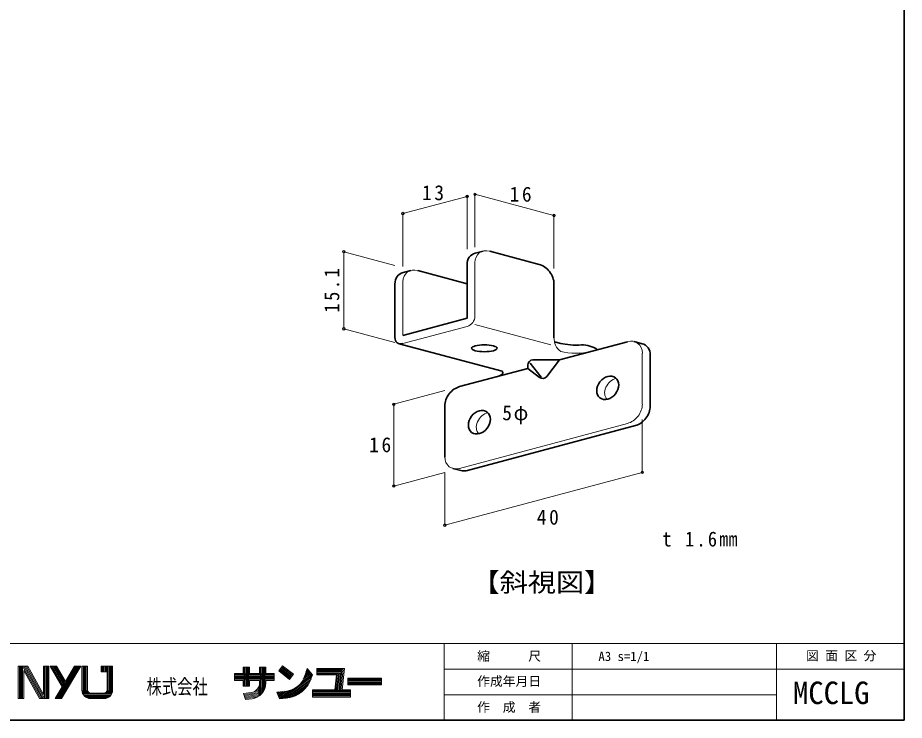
# Model space of a CAD drawing. Units: millimetres on the paper. Extents: x -195 to 1948, y -1412 to 138.
# Drawn here: x 21.3 to 194.8, y -137.5 to 0 of the extents above; entities that cross this region are included whole.
import ezdxf
from ezdxf.enums import TextEntityAlignment as Align

# ---------------------------------------------------------------- set-up
doc = ezdxf.new("R2010")
doc.units = ezdxf.units.MM
doc.header["$PDMODE"] = 32
doc.header["$PDSIZE"] = 0.5
for name, color, linetype, lineweight in [('0-1_本体', 7, 'Continuous', 35), ('0-8_寸法線', 4, 'Continuous', 18), ('F-0_図面枠', 4, 'Continuous', 18)]:
    doc.layers.add(name, color=color, linetype=linetype, lineweight=lineweight)
doc.layers.add('F-2_文字1', color=7, linetype='Continuous')
doc.layers.add('F-3_文字2', color=7, linetype='Continuous')
doc.styles.add('ＭＳ ゴシック', font='')
doc.styles.get('ＭＳ ゴシック').set_extended_font_data('MS Gothic')

msp = doc.modelspace()

# ---------------------------------------------------------------- linework, layer by layer
at = {"layer": '0-1_本体'}
for p, q in [((112.333, -45.668), (110.787, -46.082)), ((113.657, -45.687), (123.337, -48.28)), ((109.214, -58.824), (109.214, -48.324)), ((96.685, -49.861), (98.23, -49.447)), ((99.555, -49.466), (109.234, -52.059)), ((126.214, -62.551), (126.214, -52.031)), ((95.112, -62.603), (95.112, -52.103)), ((96.657, -62.189), (109.214, -58.824)), ((95.95, -63.799), (116.067, -69.189)), ((126.298, -63.402), (127.567, -63.742)), ((140.607, -63.401), (127.288, -66.97)), ((141.931, -63.382), (143.476, -63.796)), ((123.719, -70.376), (121.577, -67.583)), ((122.106, -66.97), (127.288, -66.97)), ((124.805, -70.205), (127.288, -66.97)), ((145.05, -76.059), (145.05, -66.039)), ((121.106, -68.626), (107.745, -72.206)), ((121.106, -67.97), (121.106, -68.626)), ((123.403, -70.389), (121.106, -68.626)), ((104.867, -75.956), (104.867, -85.977)), ((142.172, -79.81), (109.311, -88.615)), ((106.441, -88.219), (107.986, -88.633))]:
    msp.add_line(p, q, dxfattribs=at)
at = {"layer": '0-1_本体', "color": 4, "lineweight": 18}
for p, q in [((110.76, -58.421), (110.76, -47.91)), ((96.657, -62.189), (96.657, -51.689)), ((96.657, -63.789), (109.225, -60.422)), ((125.607, -63.989), (110.76, -60.01)), ((143.504, -75.645), (143.504, -65.624)), ((140.627, -79.396), (107.765, -88.201))]:
    msp.add_line(p, q, dxfattribs=at)
msp.add_arc((129.56, -62.653), 3.347, 178.25921, 233.45001, dxfattribs=at)
at = {"layer": '0-1_本体'}
for centre, radius, start, end in [((131.658, -69.445), 5.419, 55.38801, 90.61168), ((122.106, -67.97), 1, 90, 180), ((124.012, -69.596), 1, 232.5, 322.5)]:
    msp.add_arc(centre, radius, start, end, dxfattribs=at)
for centre, major_axis, ratio, start_param, end_param in [((112.112, -49.101), (-2.045, 2.666), 0.77, 5.9741737, 7.0737997), ((123.317, -51.275), (-2.045, 2.666), 0.77, 3.9252521, 5.4995259), ((98.009, -52.88), (-2.045, 2.666), 0.77, 5.9742317, 7.0737997), ((109.214, -55.054), (-2.045, 2.666), 0.77, 5.4925709, 5.4995259), ((96.657, -62.189), (1.091, 1.422), 0.77, 2.3509783, 3.9252521), ((124.669, -62.966), (1.091, 1.422), 0.77, 5.4527338, 5.4995259), ((124.669, -62.966), (1.091, 1.422), 0.77, 5.4527338, 5.4995259), ((130.485, -62.971), (4.105, 0), 0.267, 3.9216677, 4.9875931), ((142.152, -66.815), (2.045, 2.666), 0.77, 5.4925709, 6.5922893), ((112.112, -69.483), (4.105, 0), 0.267, 5.4960128, 6.5548415), ((107.765, -75.201), (2.045, 2.666), 0.77, 0.7836594, 2.3579332), ((142.152, -76.815), (2.045, 2.666), 0.77, 3.9252521, 5.4995259), ((109.311, -85.615), (2.045, 2.666), 0.77, 3.4500465, 3.932207)]:
    msp.add_ellipse(centre, major_axis=major_axis, ratio=ratio, start_param=start_param, end_param=end_param, dxfattribs=at)
at = {"layer": '0-1_本体', "color": 4, "lineweight": 18}
for centre, major_axis, ratio, start_param, end_param in [((113.657, -48.687), (-2.045, 2.666), 0.77, 5.4925709, 7.0737997), ((99.555, -52.466), (-2.045, 2.666), 0.77, 5.4925709, 7.0737997), ((109.214, -58.824), (1.091, 1.422), 0.77, 3.932207, 5.4995259), ((140.607, -66.401), (2.045, 2.666), 0.77, 5.4925709, 7.0737997), ((130.464, -64.566), (4.105, 0), 0.267, 3.9287652, 5.4960128), ((138.288, -72.85), (1.522, 1.983), 0.77, 0.723544, 3.035539), ((140.607, -76.401), (2.045, 2.666), 0.77, 3.9252521, 5.4995259), ((113.174, -79.58), (1.522, 1.983), 0.77, 0.723544, 3.035539), ((107.765, -85.201), (2.045, 2.666), 0.77, 2.3509783, 3.932207)]:
    msp.add_ellipse(centre, major_axis=major_axis, ratio=ratio, start_param=start_param, end_param=end_param, dxfattribs=at)
at = {"layer": '0-1_本体'}
for centre, major_axis, ratio in [((112.595, -64.695), (2.5, 0), 0.267), ((136.743, -72.436), (1.522, 1.983), 0.77), ((111.629, -79.165), (1.522, 1.983), 0.77)]:
    msp.add_ellipse(centre, major_axis=major_axis, ratio=ratio, dxfattribs=at)
at = {"layer": '0-8_寸法線'}
for p, q in [((110.76, -34.558), (126.214, -38.699)), ((110.76, -44.91), (110.76, -34.558)), ((109.214, -34.972), (96.657, -38.336)), ((109.214, -45.324), (109.214, -34.972)), ((96.657, -48.689), (96.657, -38.336)), ((126.214, -49.051), (126.214, -38.699)), ((85.112, -60.895), (85.112, -45.795)), ((95.112, -48.474), (85.112, -45.795)), ((95.112, -63.574), (85.112, -60.895)), ((104.867, -72.977), (94.867, -75.657)), ((94.867, -75.657), (94.867, -91.657)), ((143.504, -78.624), (143.504, -88.977)), ((104.867, -88.977), (94.867, -91.657)), ((143.504, -88.977), (104.867, -99.33)), ((104.867, -88.977), (104.867, -99.33))]:
    msp.add_line(p, q, dxfattribs=at)
for p in [(110.76, -34.558), (109.214, -34.972), (96.657, -38.336), (126.214, -38.699), (85.112, -45.795), (85.112, -60.895), (94.867, -75.657), (143.504, -88.977), (94.867, -91.657), (104.867, -99.33)]:
    msp.add_point(p, dxfattribs=at)
at = {"layer": 'F-0_図面枠', "color": 7, "lineweight": 35}
for p, q in [((194.75, -137.5), (194.75, 137.5)), ((194.75, -132.5), (194.75, -132.5))]:
    msp.add_line(p, q, dxfattribs=at)
at = {"layer": 'F-0_図面枠'}
for p, q in [((-194.75, -122.5), (194.75, -122.5)), ((104.75, -137.5), (104.75, -122.5)), ((129.75, -137.5), (129.75, -122.5)), ((169.75, -137.5), (169.75, -122.5)), ((21.422, -126.928), (23.254, -126.928)), ((21.422, -133.256), (21.422, -126.928)), ((21.633, -133.256), (21.633, -126.928)), ((21.844, -133.256), (21.844, -126.928)), ((22.055, -133.256), (22.055, -126.928)), ((22.26, -126.904), (25.828, -133.256)), ((22.266, -133.256), (22.266, -126.928)), ((22.488, -133.256), (22.488, -127.741)), ((22.488, -127.741), (25.586, -133.256)), ((22.516, -126.928), (26.069, -133.256)), ((22.758, -126.928), (26.312, -133.256)), ((23, -126.928), (26.468, -133.105)), ((23.254, -126.928), (26.352, -132.444)), ((26.352, -132.444), (26.352, -126.928)), ((26.352, -126.928), (27.418, -126.928)), ((26.574, -133.256), (26.574, -126.928)), ((26.785, -133.256), (26.785, -126.928)), ((26.996, -133.256), (26.996, -126.928)), ((27.207, -133.256), (27.207, -126.928)), ((27.418, -133.256), (27.418, -126.928)), ((27.651, -126.928), (28.89, -126.928)), ((27.651, -126.928), (30.028, -130.934)), ((27.896, -126.928), (30.28, -130.945)), ((28.141, -126.928), (30.403, -130.738)), ((28.387, -126.928), (30.526, -130.532)), ((28.632, -126.928), (30.648, -130.325)), ((28.89, -126.928), (30.648, -129.89)), ((28.908, -133.256), (32.664, -126.928)), ((29.153, -133.256), (32.91, -126.928)), ((29.399, -133.256), (33.155, -126.928)), ((29.644, -133.256), (33.4, -126.928)), ((29.889, -133.256), (33.646, -126.928)), ((30.648, -129.89), (32.406, -126.928)), ((32.406, -126.928), (33.646, -126.928)), ((33.879, -131.591), (33.879, -126.928)), ((33.879, -126.928), (34.945, -126.928)), ((34.09, -131.719), (34.09, -126.928)), ((34.301, -131.719), (34.301, -126.928)), ((34.512, -131.719), (34.512, -126.928)), ((34.723, -131.719), (34.723, -126.928)), ((34.945, -131.591), (34.945, -126.928)), ((37.609, -126.928), (39.874, -126.928)), ((37.609, -127.994), (37.609, -126.928)), ((37.609, -127.994), (38.808, -127.994)), ((37.82, -127.994), (37.82, -126.928)), ((38.031, -127.994), (38.031, -126.928)), ((38.242, -127.994), (38.242, -126.928)), ((38.453, -127.994), (38.453, -126.928)), ((38.664, -127.994), (38.664, -126.928)), ((38.808, -131.591), (38.808, -127.994)), ((38.875, -127.994), (38.875, -126.928)), ((39.03, -131.719), (39.03, -126.928)), ((39.241, -131.719), (39.241, -126.928)), ((39.452, -131.719), (39.452, -126.928)), ((39.663, -131.719), (39.663, -126.928)), ((39.874, -131.591), (39.874, -126.928)), ((65.411, -128.373), (65.411, -127.121)), ((65.411, -127.121), (66.663, -127.121)), ((65.622, -130.845), (65.622, -127.121)), ((65.833, -130.845), (65.833, -127.121)), ((66.043, -130.845), (66.043, -127.121)), ((66.254, -130.845), (66.254, -127.121)), ((66.465, -130.845), (66.465, -127.121)), ((66.663, -128.373), (66.663, -127.121)), ((68.608, -127.121), (69.86, -127.121)), ((68.608, -128.373), (68.608, -127.121)), ((68.819, -132.531), (68.819, -127.121)), ((69.03, -132.324), (69.03, -127.121)), ((69.241, -132.072), (69.241, -127.121)), ((69.452, -131.751), (69.452, -127.121)), ((69.663, -131.301), (69.663, -127.121)), ((69.86, -128.373), (69.86, -127.121)), ((72.359, -127.85), (73.123, -126.857)), ((72.359, -127.85), (74.502, -129.498)), ((72.488, -127.683), (74.63, -129.33)), ((72.617, -127.515), (74.759, -129.163)), ((72.745, -127.348), (74.888, -128.996)), ((72.874, -127.181), (75.016, -128.829)), ((73.003, -127.014), (75.145, -128.662)), ((73.123, -126.857), (75.265, -128.505)), ((77.18, -129.484), (78.746, -128.336)), ((77.362, -129.088), (78.608, -128.175)), ((77.487, -128.735), (78.47, -128.014)), ((77.517, -128.636), (77.902, -127.351)), ((77.588, -128.4), (78.333, -127.854)), ((77.688, -128.065), (78.195, -127.693)), ((77.789, -127.729), (78.057, -127.533)), ((77.902, -127.351), (78.952, -128.577)), ((79.838, -128.604), (79.838, -127.351)), ((79.838, -127.351), (85.208, -127.351)), ((79.838, -127.562), (84.973, -127.562)), ((79.838, -127.773), (84.738, -127.773)), ((79.838, -127.984), (84.503, -127.984)), ((79.838, -128.195), (84.268, -128.195)), ((83.888, -131.689), (84.268, -128.195)), ((84.1, -131.689), (84.503, -127.984)), ((84.312, -131.689), (84.738, -127.773)), ((84.524, -131.689), (84.973, -127.562)), ((84.749, -131.57), (85.208, -127.351)), ((104.75, -127.5), (194.75, -127.5)), ((63.73, -128.373), (65.411, -128.373)), ((63.73, -129.691), (63.73, -128.373)), ((63.73, -128.426), (71.475, -128.426)), ((63.73, -128.637), (71.475, -128.637)), ((63.73, -128.848), (71.475, -128.848)), ((63.73, -129.059), (71.475, -129.059)), ((63.73, -129.27), (71.475, -129.27)), ((63.73, -129.48), (71.475, -129.48)), ((63.73, -129.691), (65.411, -129.691)), ((65.411, -130.845), (65.411, -129.691)), ((66.663, -128.373), (68.608, -128.373)), ((66.663, -129.691), (68.608, -129.691)), ((66.663, -130.845), (66.663, -129.691)), ((68.608, -130.22), (68.608, -129.691)), ((69.86, -128.373), (71.475, -128.373)), ((69.86, -129.691), (71.475, -129.691)), ((69.86, -130.215), (69.86, -129.691)), ((71.475, -129.691), (71.475, -128.373)), ((73.132, -133.235), (78.801, -129.079)), ((73.533, -133.203), (78.687, -129.425)), ((73.939, -133.167), (78.536, -129.797)), ((74.502, -129.498), (75.265, -128.505)), ((76.271, -130.673), (78.902, -128.744)), ((76.895, -129.953), (78.884, -128.496)), ((78.798, -129.092), (78.952, -128.577)), ((79.838, -128.406), (84.032, -128.406)), ((79.838, -128.604), (83.679, -128.604)), ((83.357, -131.57), (83.679, -128.604)), ((83.463, -131.689), (83.809, -128.512)), ((83.675, -131.689), (84.032, -128.406)), ((85.903, -130.548), (85.903, -129.23)), ((85.903, -129.23), (92.495, -129.23)), ((85.903, -129.388), (92.495, -129.388)), ((85.903, -129.599), (92.495, -129.599)), ((85.903, -129.81), (92.495, -129.81)), ((85.903, -130.021), (92.495, -130.021)), ((92.495, -130.548), (92.495, -129.23)), ((28.65, -133.256), (30.028, -130.934)), ((33.879, -131.613), (33.901, -131.613)), ((33.884, -131.719), (34.958, -131.719)), ((38.794, -131.719), (39.869, -131.719)), ((65.411, -130.845), (66.663, -130.845)), ((66.993, -132.047), (69.376, -131.751)), ((67.811, -131.733), (69.35, -131.541)), ((68.101, -131.484), (69.324, -131.332)), ((68.29, -131.248), (69.298, -131.123)), ((68.502, -132.62), (68.502, -130.827)), ((68.608, -132.62), (68.608, -130.223)), ((72.403, -132.985), (74.05, -131.777)), ((72.487, -133.184), (74.584, -131.648)), ((72.73, -133.268), (75.458, -131.269)), ((74.393, -133.096), (78.332, -130.209)), ((74.932, -132.962), (78.042, -130.683)), ((75.664, -132.687), (77.559, -131.298)), ((78.949, -132.954), (78.949, -131.57)), ((78.949, -131.57), (83.357, -131.57)), ((78.949, -131.689), (86.397, -131.689)), ((84.749, -131.57), (86.397, -131.57)), ((85.903, -130.232), (92.495, -130.232)), ((85.903, -130.443), (92.495, -130.443)), ((85.903, -130.548), (92.495, -130.548)), ((86.397, -132.954), (86.397, -131.57)), ((21.422, -133.256), (22.488, -133.256)), ((25.586, -133.256), (27.418, -133.256)), ((28.65, -133.256), (29.889, -133.256)), ((33.914, -131.93), (35.049, -131.93)), ((33.972, -132.141), (35.305, -132.141)), ((34.063, -132.351), (39.69, -132.351)), ((34.192, -132.562), (39.561, -132.562)), ((34.372, -132.773), (39.381, -132.773)), ((34.632, -132.984), (39.121, -132.984)), ((35.097, -133.195), (38.655, -133.195)), ((35.544, -132.191), (38.209, -132.191)), ((35.544, -133.256), (38.209, -133.256)), ((38.448, -132.141), (39.781, -132.141)), ((38.703, -131.93), (39.839, -131.93)), ((65.462, -132.238), (66.986, -132.048)), ((65.462, -132.238), (65.872, -133.449)), ((65.531, -132.442), (69.313, -131.971)), ((65.6, -132.646), (69.134, -132.206)), ((65.669, -132.85), (68.91, -132.446)), ((65.738, -133.054), (68.617, -132.695)), ((65.807, -133.258), (68.197, -132.96)), ((65.872, -133.449), (67.154, -133.289)), ((71.97, -131.966), (73.555, -131.837)), ((71.97, -131.966), (72.53, -133.284)), ((72.064, -132.187), (72.415, -131.93)), ((72.148, -132.387), (72.816, -131.897)), ((72.233, -132.586), (73.217, -131.865)), ((72.318, -132.785), (73.619, -131.832)), ((72.53, -133.284), (73.846, -133.178)), ((78.949, -131.9), (86.397, -131.9)), ((78.949, -132.111), (86.397, -132.111)), ((78.949, -132.322), (86.397, -132.322)), ((78.949, -132.533), (86.397, -132.533)), ((78.949, -132.744), (86.397, -132.744)), ((78.949, -132.954), (86.397, -132.954)), ((104.75, -132.5), (169.75, -132.5))]:
    msp.add_line(p, q, dxfattribs=at)
at = {"layer": 'F-0_図面枠', "color": 7, "lineweight": 35}
msp.add_lwpolyline([(-194.75, 137.5), (-194.75, -137.5), (194.75, -137.5)], dxfattribs=at)
at = {"layer": 'F-0_図面枠'}
for centre, radius, start, end in [((73.281, -127.446), 4.4, 273.5696, 344.30289), ((73.277, -127.442), 5.762, 273.9684, 344.73839), ((35.544, -131.591), 1.665, 179.99979, 270.00009), ((35.544, -131.591), 0.6, 179.99979, 270.00009), ((38.209, -131.591), 0.6, 270.00009, 0), ((38.209, -131.591), 1.665, 270.00009, 0), ((66.757, -130.211), 1.851, 277.12369, 0.28418), ((66.757, -130.211), 3.103, 277.45369, 359.92859)]:
    msp.add_arc(centre, radius, start, end, dxfattribs=at)

# ---------------------------------------------------------------- texts
at = {"layer": '0-8_寸法線', "color": 7, "style": 'ＭＳ ゴシック', "width": 1.1}
msp.add_text('【斜視図】', height=3.666, dxfattribs=at).set_placement((110.103, -113.434), align=Align.BOTTOM_LEFT)
at = {"layer": '0-8_寸法線', "color": 7, "char_height": 2.933, "attachment_point": 7, "style": 'ＭＳ ゴシック'}
for s, insert in [('\\T1.27;\\W0.95;13', (100.406, -35.753)), ('\\T1.27;\\W0.95;16', (117.539, -36.049)), ('\\T1.17;\\W0.95;5φ', (116.102, -79.574)), ('\\T1.27;\\W0.95;16', (90.068, -85.084)), ('\\T1.27;\\W0.95;40', (122.857, -99.263)), ('\\T1.24;\\W0.9;t\\~1.6㎜', (147.414, -103.535))]:
    msp.add_mtext(s, dxfattribs=dict(at, insert=insert))
at = {"layer": '0-8_寸法線', "color": 7, "insert": (84.258, -57.711), "char_height": 2.933, "attachment_point": 7, "rotation": 90, "style": 'ＭＳ ゴシック'}
msp.add_mtext('\\T1.28;\\W0.9;15.1', dxfattribs=at)
at = {"layer": 'F-0_図面枠', "color": 7, "style": 'ＭＳ ゴシック', "width": 0.75}
msp.add_text('株式会社', height=2.933, dxfattribs=at).set_placement((46.49, -133.275), align=Align.BOTTOM_LEFT)
at = {"layer": 'F-2_文字1', "style": 'ＭＳ ゴシック'}
for s, p in [('縮\u3000\u3000\u3000尺', (111.193, -126.398)), ('図 面 区 分', (175.538, -126.316)), ('作成年月日', (111.193, -131.325)), ('作\u3000成\u3000者', (111.193, -136.398))]:
    msp.add_text(s, height=1.833, dxfattribs=at).set_placement(p, align=Align.BOTTOM_LEFT)
at = {"layer": 'F-3_文字2', "style": 'ＭＳ ゴシック'}
for s, height, p in [('A3 s=1/1', 1.833, (134.91, -126.451)), ('MCCLG', 4.399, (172.982, -135.647))]:
    msp.add_text(s, height=height, dxfattribs=at).set_placement(p, align=Align.BOTTOM_LEFT)

doc.saveas('drawing.dxf')
